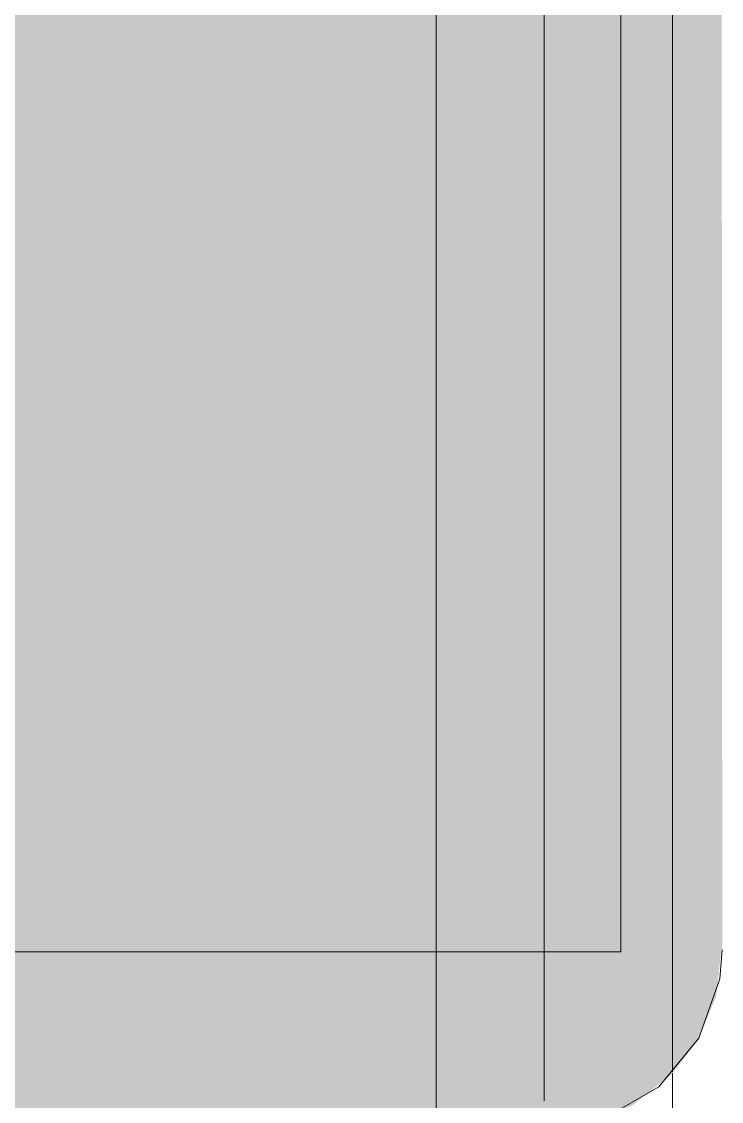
# Model space of a CAD drawing. Header units: metres. Extents: x 42.1 to 94.3, y -3.4 to 61.2.
# Drawn here: x 43.0666 to 43.1912, y 58.7876 to 58.9797 of the extents above; entities that cross this region are included whole.
import ezdxf

# ---------------------------------------------------------------- set-up
doc = ezdxf.new("R2010")
doc.units = ezdxf.units.M
doc.layers.add('ARQ_1100_BASE_TÉRREO_GARAGEM_dwg', color=7, linetype='Continuous', lineweight=5, true_color=0x767676)
doc.layers.add('KIRYA - PISO', color=7, linetype='Continuous', lineweight=5)
doc.layers.add('P-SANR-FIXT', color=7, linetype='Continuous', lineweight=5)

# ---------------------------------------------------------------- blocks, each defined once
blk = doc.blocks.new('USO_ESG_Cuba lavatório retângular - Uso geral-4179220-TÉRREO F_S 2')
at = {"layer": 'P-SANR-FIXT', "true_color": 0xf3f3f3, "transparency": 33554560}
h = blk.add_hatch(color=7, dxfattribs=at)
h.paths.add_polyline_path([(0.153576522856982, -0.38421018595938), (0.1730500000000551, -0.38421018595938), (0.1865226853825297, -0.3806001907912671), (0.1963853755968918, -0.3707375005769058), (0.1999953707650045, -0.357264815194431), (0.1999953707650045, -0.08215698149947279), (0.1963853755968918, -0.06868429611699853), (0.1865226853825297, -0.0588216059026367), (0.1730500000000551, -0.05521161073452373), (-0.1731071461119438, -0.05521161073452265), (-0.1865798314944186, -0.05882160590263562), (-0.1964425217087805, -0.06868429611699745), (-0.2000525168768932, -0.0821569814994717), (-0.2000525168768937, -0.3572648151944299), (-0.196442521708781, -0.3707375005769047), (-0.1865798314944192, -0.3806001907912665), (-0.1731071461119441, -0.3842101859593789), (0.07598515189167351, -0.3842101859593795)])
h.paths.add_polyline_path([(-0.07919759003894342, -0.357624999999851), (-0.1858498807489764, -0.357624999999851), (-0.1858498807489775, -0.1449999999999286), (0.1869294648993635, -0.1449999999999286), (0.1869294648993629, -0.357624999999851), (0.07598515189167351, -0.357624999999851)])
for points in [[(0.2049953707650047, -0.357264815194431), (0.20482499989645, -0.08215698149947279), (0.1999953707650045, -0.08215698149947279), (0.1999953707650045, -0.3572648151944304), (0.20482499989645, -0.3572648151944304)], [(0.1730500000000551, -0.38921018595938), (0.1813180703568853, -0.3881216738466755), (0.1890226853825299, -0.3849303178101897), (0.1959726447470351, -0.3794185132912775), (0.2007155026158139, -0.3732375005769057), (0.2039068586522996, -0.3655328855512603), (0.20482499989645, -0.3572648151944304), (0.1999953707650045, -0.3572648151944304), (0.1963853755968918, -0.3707375005769058), (0.1865226853825297, -0.3806001907912671), (0.1730500000000551, -0.38421018595938), (0.1730500000000551, -0.3890398150908259)], [(0.1730500000000549, -0.3678307614647294), (0.1773218229328759, -0.3665124496745786), (0.1806165109818988, -0.3648313261762746), (0.1757456890852624, -0.3668488866657651)], [(0.1730500000000551, -0.38921018595938), (0.1730500000000551, -0.38421018595938), (-0.1731071461119441, -0.3842101859593789), (-0.1731071461119441, -0.3892101859593789), (0.153576522856982, -0.38921018595938)]]:
    blk.add_hatch(color=7, dxfattribs=at).paths.add_polyline_path(points)
h = blk.add_hatch(color=7, dxfattribs=at)
h.paths.add_polyline_path([(-0.1577742693706414, -0.357624999999851), (0.1869294648993632, -0.357624999999851), (0.1869294648993624, -0.1449999999999286), (-0.1858498807489766, -0.1449999999999286), (-0.1858498807489775, -0.357624999999851), (-0.1731071461119441, -0.357624999999851)])
h.paths.add_polyline_path([(6.036984245838539e-14, -0.2799999999999271), (-0.009270509831188219, -0.2785316954887822), (-0.01763355756871367, -0.2742705098311759), (-0.02427050983118833, -0.2676335575687012), (-0.02512147617277536, -0.2661279080109149), (-0.02896880295329542, -0.2601993078303887), (-0.03101997323187399, -0.2495252780338277), (-0.02853169548879464, -0.2391271243805102), (-0.02329843698083179, -0.2310628503780678), (-0.02032718487592323, -0.2284231174758867), (-0.01763355756871502, -0.225729490168679), (-0.009270509831187677, -0.2214683045110727), (0.0005397920751905673, -0.2200854946656388), (0.009270509831308147, -0.2214683045110727), (0.01763355756883414, -0.225729490168679), (0.02427050983130853, -0.2323664424311531), (0.02620106032315622, -0.2358070138571937), (0.02875675427857716, -0.2397917578824771), (0.03085075423789607, -0.2499999999999275), (0.02853169548891457, -0.2605591455052985), (0.02313259905120621, -0.2689772181099839), (0.02127662880824103, -0.2706274385917687), (0.01763355756883468, -0.2742705098311753), (0.009270509831308959, -0.2785316954887822), (0.0005397920751905673, -0.2799145053342166)])
at = {"layer": 'P-SANR-FIXT'}
for p, q in [((0.1869294648993069, -0.3576249999999222), (0.1869294648993069, -0.1450000000000001)), ((-0.185849880749034, -0.3576249999999222), (0.1869294648993059, -0.3576249999999222))]:
    blk.add_line(p, q, dxfattribs=at)
at = {"layer": 'P-SANR-FIXT', "color": 8, "true_color": 0x797979}
blk.add_line((0.186929464899306, -0.3576249999999222), (-0.1858498807490335, -0.3576249999999222), dxfattribs=at)
at = {"layer": 'P-SANR-FIXT', "flags": 128}
blk.add_lwpolyline([(0.1730500000000551, -0.38921018595938), (0.1840604151371643, -0.3872527706402194), (0.1937215295935412, -0.3816204013622012), (0.2008493963380979, -0.373003311836439), (0.2045705119351482, -0.3624575062751474), (0.2049953707650047, -0.3572648151944304)], dxfattribs=at)
blk = doc.blocks.new('ARQ_1100_BASE_TÉRREO_GARAGEM_dwg-4178582-TÉRREO F_S 2')
at = {"layer": 'KIRYA - PISO', "true_color": 0xaaaaaa}
h = blk.add_hatch(dxfattribs=at)
h.set_pattern_fill('FP_2', color=253, style=0, pattern_type=2)
h.set_pattern_definition([(0, (-4539.02, -1079.475), (0, 0.635), []), (90, (-4539.02, -1079.475), (-0.635, 3.888253587292846e-17), [])])
h.paths.add_polyline_path([(42.6857971168975, 57.72175018781157), (42.68579517903623, 57.83593547000267), (42.71079531801212, 57.83593586484092), (42.71079448506867, 57.86208236435876), (43.42079269342054, 57.87149790888778), (43.42079387181643, 57.83583189685722), (43.44579323980832, 57.85380648215328), (43.44579289068048, 57.87182936217877), (45.5857972558652, 57.87182936217899), (45.5857972558652, 59.17182936217895), (45.55276856228742, 59.17181294327344), (45.55300260374999, 59.16026187996399), (45.55436292680659, 59.15618238744774), (45.55436175062486, 59.14714554574517), (45.55115302290116, 59.13833384191005), (45.54472660931295, 59.13092194466473), (45.5363237532852, 59.12634456898455), (45.52777259493438, 59.12483775201381), (45.51789602597501, 59.1268377520138), (45.51020561381307, 59.13140819423068), (45.50439216696761, 59.13833384191006), (45.50118285115304, 59.14749929242664), (45.50118226306218, 59.15652328836794), (45.50294177110536, 59.16220320713781), (45.50277259493438, 59.17182936217895), (45.09842334011688, 59.17182936217895), (45.0984231590001, 59.15437269577441), (45.10523646739881, 59.15437262508506), (45.10866430488664, 59.11439801166792), (45.05880425652782, 59.11437427290669), (45.0616098506062, 59.15437307771875), (45.06842315957613, 59.15442841481304), (45.06842334011441, 59.17182936217895), (44.99562161911313, 59.17182936217895), (44.98345013340377, 59.02372451137878), (44.97128173123389, 59.17182936217895), (44.89848001022897, 59.17182936217895), (44.89847982913403, 59.15437477021677), (44.90529313753274, 59.15437469952788), (44.90809790162808, 59.11437583650817), (44.85823785376766, 59.11440060987965), (44.86166652074013, 59.15437515215974), (44.86847982969218, 59.15442841481304), (44.86848001023105, 59.17182936217895), (43.69311115032767, 59.17182991563376), (43.69311044405869, 59.17182991563376), (43.67379290628112, 59.17182991563376), (43.67363057726412, 59.17182991563376), (42.5857972558652, 59.17182936217895), (42.58579725586884, 57.72175086700879)])
h.paths.add_polyline_path([(42.71078959110679, 57.87175093675394), (42.71076982303663, 58.57160093152432), (42.75076982302112, 58.57160206896204), (42.75076982302112, 57.87175207419258)])
h.paths.add_polyline_path([(43.87277173689495, 58.53684629000906), (43.85047235039352, 58.53817875625914), (43.82850145607915, 58.54221829926225), (43.80716892930022, 58.54884863906304), (43.78680319520631, 58.55802877955563), (43.76767729711571, 58.56957166164269), (43.74963848821665, 58.58382002446745), (43.73299678974453, 58.60079939661765), (43.72052582626048, 58.6167365166018), (43.70895492951536, 58.63584547924139), (43.69963562595466, 58.65674328696873), (43.693136924795, 58.67754468072174), (43.6891425154805, 58.69935945395839), (43.68775783486314, 58.721817675526), (43.68802558308762, 59.02481181055473), (43.69352972873737, 59.02325214900969), (43.69773408520455, 59.02281842633843), (44.04773634020336, 59.02284473073321), (44.05418009865144, 59.02379859398083), (44.05773505536309, 59.02493221419713), (44.05758074242684, 58.71896618045108), (44.05637652890871, 58.6993870533999), (44.05238539861424, 58.6775716800107), (44.04572701039156, 58.6562478911606), (44.03657366187251, 58.63587010139977), (44.02500563752306, 58.6167593997565), (44.01124154429694, 58.59916429127971), (43.99543617537496, 58.58337732140301), (43.97786125654189, 58.56958745800056), (43.95873709367601, 58.55804170123336), (43.93837273967753, 58.54885849967442), (43.91582144209591, 58.54200049885668), (43.8950709228617, 58.53818210806111), (43.87702575661325, 58.53710112425915)])
h.paths.add_polyline_path([(43.87276760448077, 58.59183157955278), (43.89118237784594, 58.59324607516364), (43.90765605148432, 58.59668671784228), (43.92251025972048, 58.60174412688394), (43.93776629534664, 58.60925316208125), (43.95189590666904, 58.61871288282229), (43.96468862416774, 58.62991460642269), (43.97615560065929, 58.64310820736534), (43.98594598656261, 58.65805944628193), (43.99341281306122, 58.67374294701116), (43.99872509150695, 58.69018088253834), (44.00161397511896, 58.70473140641234), (44.00274765174565, 58.72503246088717), (44.00252409600156, 58.85899816700186), (44.0016650515881, 58.86554529701686), (43.99811534864211, 58.87373083694082), (43.99341281306122, 58.8798747199567), (43.98630698218442, 58.88517170758291), (43.9791860882279, 58.88815907656277), (43.97094246245202, 58.88929089827133), (43.96084052711959, 58.88790037988215), (43.92948046384328, 58.88206723798979), (43.9027325071647, 58.87897658891397), (43.87239768407483, 58.87783697909597), (43.84206497529728, 58.87903154204871), (43.81200541599388, 58.88256003226639), (43.78042512578901, 58.88860013840514), (43.77394990507139, 58.88927523058053), (43.76556020889077, 58.88790037988215), (43.75750760143784, 58.88410976083227), (43.75183762670206, 58.87962524092348), (43.74690098212496, 58.87304886758788), (43.74380329853101, 58.86543155163794), (43.74274913643699, 58.85727631478001), (43.74293667670045, 58.71915270252483), (43.74390426534376, 58.70471203826028), (43.74764789079754, 58.68683080433834), (43.75343587088601, 58.67052391737463), (43.76063870016529, 58.656137105407), (43.76983551650843, 58.64246923645558), (43.78165740832941, 58.62918601101742), (43.7948935286459, 58.61785885836765), (43.80776629571396, 58.60924339194195), (43.82302345984962, 58.60173664996167), (43.83912079580308, 58.59625869342457), (43.85580097246883, 58.59295658212709), (43.87272401438895, 58.591834469871)])
h.paths.add_polyline_path([(43.86854105951635, 58.70108639699335), (43.86032099738353, 58.70311933560173), (43.85287692954967, 58.70702547805752), (43.84622843251715, 58.71310158305563), (43.84151964313004, 58.72021617808188), (43.83877446624128, 58.7274529035974), (43.83775678227245, 58.73582894872636), (43.83775031948978, 58.82182177180706), (43.83825988433782, 58.82570480168474), (43.83975708820203, 58.82932363546849), (43.84213989912784, 58.83243165565139), (43.84524593251148, 58.83481705582433), (43.84886351734093, 58.83631727493071), (43.85350918668058, 58.83683013288031), (43.89247898564923, 58.83683306165251), (43.89586035801276, 58.83650929042305), (43.89908215758318, 58.83543294735603), (43.90197913328211, 58.83365923975057), (43.90440269474946, 58.83127914381053), (43.90622853377263, 58.82841473833446), (43.90736300024679, 58.82521294310539), (43.90774790563346, 58.82183798314813), (43.90750017865668, 58.73372006763466), (43.9067405920279, 58.72745896498073), (43.90365334985481, 58.71943022157426), (43.89895690340758, 58.7126248204836), (43.89264177247815, 58.70702902438229), (43.88507233444791, 58.70308283489828), (43.87697870208385, 58.7010871494827), (43.86897380512725, 58.70108643558664)])
h.paths.add_polyline_path([(42.8145025898512, 58.75030156363467), (42.81347715514761, 58.75066037872433), (42.81289915557623, 58.75158025974673), (42.8128579202758, 58.75194623315186), (42.81313033970217, 59.11913668012539), (42.81367232409759, 59.11966667653196), (42.81448883096351, 59.11989157143838), (42.96522673299334, 59.12015384988092), (42.96535532009674, 59.12610492670957), (42.9663312095859, 59.12810492670958), (42.96620230513106, 59.14387733453406), (42.9653548561584, 59.14643415903984), (42.96535439222005, 59.15360129427783), (42.96826093501592, 59.16100268767563), (42.97330659202142, 59.16660642566699), (42.97965326599608, 59.17002732912251), (42.98701495359165, 59.17108435436862), (42.99417508468637, 59.16959781752246), (43.00047334520963, 59.16568472388565), (43.00506291752837, 59.15977155448315), (43.00730800535499, 59.15338063505672), (43.00730709907506, 59.14620329731986), (43.00619223938122, 59.14253899431439), (43.0063312095859, 59.12763053190243), (43.00730709907506, 59.12610492670957), (43.0076312095859, 59.11989160178403), (43.18151733418839, 59.11972875557343), (43.1822855350625, 59.11896055481955), (43.18244840859283, 59.11824695933122), (43.18222806463892, 58.75112389846522), (43.18162607376229, 58.75052190758859), (43.18080373893196, 58.75030156363489), (42.82954224858159, 58.75030156363468)])
h.paths.add_polyline_path([(42.83591864234499, 58.77340082006511), (43.15964368438204, 58.7734008670903), (43.15964368438204, 59.01548288174247), (42.83559854955007, 59.01548288174247), (42.83590645263516, 58.78261974075013)])
h.paths.add_polyline_path([(42.99762454409488, 58.90504927797572), (42.98910443158772, 58.90638155486323), (42.98206604825698, 58.90948715088211), (42.9757246078681, 58.91470608250262), (42.97133120958591, 58.92074073288513), (42.96852432725355, 58.92795286162742), (42.96772633131456, 58.93616372348036), (42.96883332620946, 58.94340680923363), (42.97193782143817, 58.95053684738373), (42.97638326495203, 58.95633026216453), (42.98294458806642, 58.96124492045152), (42.99063400192232, 58.96420836573115), (42.998267198867, 58.96504408096182), (43.00539939187004, 58.96410510993969), (43.01283623352538, 58.96095692907726), (43.01886582323773, 58.95633026216453), (43.02363969178688, 58.95010883554467), (43.02664067101289, 58.94286383079685), (43.02766424914085, 58.93508898302169), (43.02664067101289, 58.92731413524653), (43.02352067599487, 58.91991402609878), (43.01815548078299, 58.91330263894261), (43.01180024353749, 58.90872417567508), (43.00428741915118, 58.90592646211799), (42.9987055815752, 58.90519159925999)])
h.paths.add_polyline_path([(42.99762454409488, 58.91453061350065), (43.00383121427902, 58.91559802198561), (43.00793278898144, 58.91730721137517), (43.01249643832115, 58.92098851204935), (43.01581755093626, 58.92574877421802), (43.01762479997905, 58.93084968907197), (43.01815750466253, 58.93528198318011), (43.01718196382375, 58.94113520772685), (43.01508796386442, 58.94581211215078), (43.01216150659303, 58.94962594551939), (43.00698192593283, 58.95327487655872), (43.00212879587535, 58.95505435654518), (42.99745158766098, 58.95562458239534), (42.99141524956717, 58.95457885701816), (42.98687100166104, 58.95252906584159), (42.98292231483495, 58.94941056568214), (42.97946713321885, 58.94451512808676), (42.97762450602085, 58.9393299314027), (42.9771826454749, 58.93420429869888), (42.97776668402854, 58.92976808545306), (42.98020827466806, 58.92430440636873), (42.98314314339518, 58.92050938645564), (42.98734535933459, 58.91728491275602), (42.99302497849592, 58.91513615779956), (42.9975895398351, 58.91453522189886)])
h.paths.add_polyline_path([(43.80023942159193, 58.95932612976534), (43.80218056443012, 58.95958168606815), (43.80451607865098, 58.96073505741185), (43.80554272245062, 58.96152282890635), (43.80673461212005, 58.96307612976518), (43.80748386528882, 58.96488498692684), (43.80773942159163, 58.96682612976504), (43.80748386528882, 58.96876727260324), (43.80673461212005, 58.97057612976489), (43.80554272245062, 58.97212943062373), (43.80398942159177, 58.97332132029317), (43.80218056443012, 58.97407057346193), (43.80023942159193, 58.97432612976475), (43.79829827875372, 58.97407057346193), (43.79648942159207, 58.97332132029317), (43.79493612073323, 58.97212943062373), (43.79374423106379, 58.97057612976489), (43.79299497789503, 58.96876727260324), (43.79273942159221, 58.96682612976504), (43.79299497789503, 58.96488498692684), (43.79374423106379, 58.96307612976518), (43.79493612073323, 58.96152282890635), (43.79648942159207, 58.9603309392369), (43.79829827875372, 58.95958168606815)])
h.paths.add_polyline_path([(43.94523942118127, 58.95933702722535), (43.94718056401946, 58.95959258352818), (43.94898942118112, 58.96034183669693), (43.95054272203995, 58.96153372636637), (43.95179172741005, 58.96322491672434), (43.95248386487815, 58.96489588438686), (43.95273942118098, 58.96683702722506), (43.95248386487815, 58.96877817006325), (43.9517346117094, 58.97058702722492), (43.95054272203995, 58.97214032808375), (43.94898942118112, 58.97333221775319), (43.94718056401946, 58.97408147092194), (43.94523942118127, 58.97433702722477), (43.94329827834307, 58.97408147092194), (43.94093195012692, 58.97290445516806), (43.93993612032258, 58.97214032808375), (43.93874423065313, 58.97058702722492), (43.93799497748438, 58.96877817006325), (43.93773942118155, 58.96683702722506), (43.93799497748438, 58.96489588438686), (43.93874423065313, 58.9630870272252), (43.93993612032258, 58.96153372636637), (43.94148942118141, 58.96034183669693), (43.94333199963594, 58.95958814403575)])
h.paths.add_polyline_path([(42.90522173427603, 59.05151772178154), (42.90940671007074, 59.05206868429725), (42.91330648668105, 59.05368402465947), (42.91665530077562, 59.05625366009196), (42.91922493620813, 59.05960247418655), (42.92084027657035, 59.06350225079686), (42.92139123908606, 59.06768722659156), (42.92084027657035, 59.07187220238627), (42.91922493620813, 59.07577197899658), (42.91665530077562, 59.07912079309116), (42.91330648668105, 59.08169042852366), (42.90940671007074, 59.08330576888588), (42.90522173427603, 59.08385673140159), (42.90103675848132, 59.08330576888588), (42.89713698187101, 59.08169042852366), (42.89378816777644, 59.07912079309116), (42.89121853234393, 59.07577197899658), (42.88960319198172, 59.07187220238627), (42.889052229466, 59.06768722659156), (42.88960319198172, 59.06350225079686), (42.89121853234393, 59.05960247418655), (42.89378816777644, 59.05625366009196), (42.89713698187101, 59.05368402465947), (42.90125185889828, 59.05204036579012)])
h.paths.add_polyline_path([(42.99761904560643, 59.05151772178155), (43.00282899352799, 59.05249324165326), (43.00570379801145, 59.05368402465948), (43.00905261210602, 59.05625366009197), (43.01162224753852, 59.05960247418655), (43.01323758790073, 59.06350225079686), (43.01378855041645, 59.06768722659156), (43.01323758790073, 59.07187220238627), (43.01162224753852, 59.07577197899656), (43.00905261210602, 59.07912079309115), (43.0047320965767, 59.0820929204365), (43.00116373573503, 59.08339006409298), (42.99761904560643, 59.08385673140158), (42.99282204613177, 59.08305226037714), (42.98881119787448, 59.08113557796441), (42.98618547910684, 59.07912079309115), (42.98361584367434, 59.07577197899658), (42.98200050331212, 59.07187220238627), (42.9814495407964, 59.06768722659156), (42.98219010486426, 59.06304451215823), (42.98418676572397, 59.05885843408556), (42.98633120958591, 59.05614183716241), (42.99047231430755, 59.05329548359552), (42.9943312095859, 59.0519505736053), (42.99760679822634, 59.05151933417972)])
h.paths.add_polyline_path([(43.09001621594876, 59.05152519408701), (43.09420119174347, 59.05207615660272), (43.09810096835378, 59.05369149696493), (43.10144978244836, 59.05626113239743), (43.10401941788086, 59.05960994649202), (43.10563475824308, 59.06350972310232), (43.10618572075879, 59.06769469889703), (43.10563475824308, 59.07187967469174), (43.10401941788086, 59.07577945130205), (43.10144978244836, 59.07912826539663), (43.09810096835378, 59.08169790082913), (43.09420119174347, 59.08331324119135), (43.09001621594876, 59.08386420370706), (43.08583124015405, 59.08331324119135), (43.08193146354375, 59.08169790082913), (43.07858264944916, 59.07912826539663), (43.07601301401666, 59.07577945130205), (43.07439767365445, 59.07187967469174), (43.07384671113873, 59.06769469889703), (43.07439767365445, 59.06350972310232), (43.07601301401666, 59.05960994649202), (43.07858264944916, 59.05626113239743), (43.08193146354375, 59.05369149696493), (43.08583124015405, 59.05207615660272)])
h.paths.add_polyline_path([(43.87272981478514, 59.06965557813631), (43.86542507361025, 59.07085299637633), (43.85993469255348, 59.07323139829489), (43.85505214525573, 59.07697790860654), (43.85107917969084, 59.08215557813612), (43.84854022710605, 59.08849988541917), (43.8477298147855, 59.09465557813595), (43.84858166912827, 59.10112605426342), (43.85107917969084, 59.10715557813577), (43.85505214525573, 59.11233324766535), (43.86022981478533, 59.11630621323025), (43.86625933865768, 59.11880372379282), (43.87292507361025, 59.11962987182359), (43.8792002909126, 59.11880372379282), (43.88522981478496, 59.11630621323025), (43.89049124110019, 59.11222409369716), (43.89438044987944, 59.10715557813576), (43.89700253649578, 59.10017980519067), (43.89772981478478, 59.09465557813595), (43.89687796044201, 59.08818510200848), (43.89438044987944, 59.08215557813613), (43.88967862132476, 59.07641863236394), (43.88518459126097, 59.07298621084467), (43.8781014545123, 59.07036276792253), (43.87292507361025, 59.06968128444831)])
h.paths.add_polyline_path([(43.87272981478514, 59.07665557813592), (43.87738855759699, 59.07726891326272), (43.88172981478515, 59.0790671208678), (43.88591545466701, 59.08252416555184), (43.888716924546, 59.08661801039053), (43.89024558168594, 59.09097746258097), (43.89059368807147, 59.0956895631814), (43.88975798434696, 59.10017980519067), (43.88779394923656, 59.10433888893428), (43.884583939264, 59.10805398866442), (43.88172981478515, 59.11024403540409), (43.87702575661325, 59.11209000666481), (43.87272981478514, 59.11265557813598), (43.8677486927082, 59.11190870914535), (43.86292507361025, 59.10962653578228), (43.85958818562646, 59.1068443466112), (43.8570181701992, 59.10335817764263), (43.85534314991191, 59.09931432094781), (43.85480271648826, 59.09410183472439), (43.85560456553456, 59.08936572218248), (43.85714135751699, 59.08565557813593), (43.86053350317975, 59.08151973702459), (43.86452873546018, 59.07873619708893), (43.86904278793371, 59.07714098442958), (43.8705085901076, 59.07694800791242)])
at = {"color": 254, "lineweight": 5, "true_color": 0xcecece}
for p, q in [((43.18244840859313, 58.79282294389875), (43.18244840859313, 59.1114870154481)), ((43.15963793703838, 59.01085728641873), (43.15963793703838, 58.78768853066369))]:
    blk.add_line(p, q, dxfattribs=at)
at = {"color": 253, "lineweight": 5, "true_color": 0xaaaaaa}
blk.add_line((43.18244840859313, 58.75194623315183), (43.18244840859313, 58.79259980019794), dxfattribs=at)

msp = doc.modelspace()

# ---------------------------------------------------------------- block references
at = {"layer": 'ARQ_1100_BASE_TÉRREO_GARAGEM_dwg', "color": 253, "true_color": 0xaaaaaa}
msp.add_blockref('ARQ_1100_BASE_TÉRREO_GARAGEM_dwg-4178582-TÉRREO F_S 2', (0, 0), dxfattribs=at)
at = {"layer": 'P-SANR-FIXT'}
msp.add_blockref('USO_ESG_Cuba lavatório retângular - Uso geral-4179220-TÉRREO F_S 2', (42.98633120958584, 59.17182992670951), dxfattribs=at)

doc.saveas('drawing.dxf')
